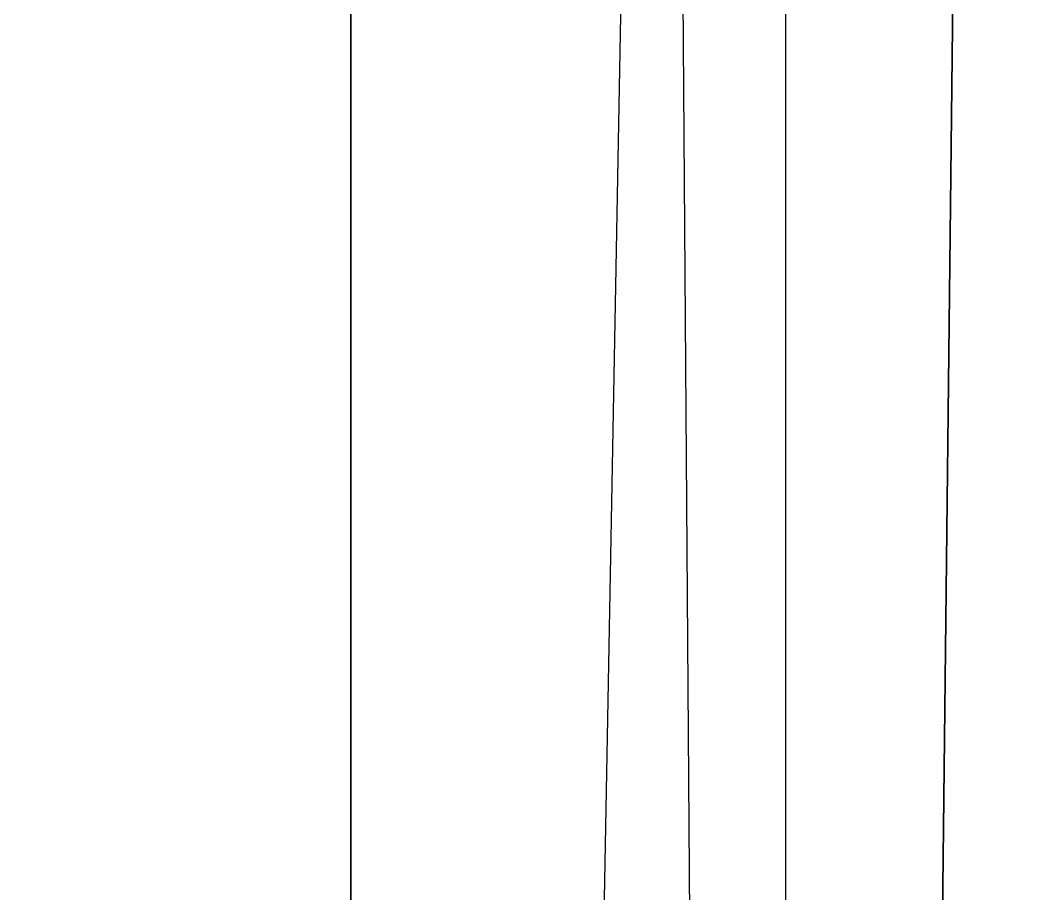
# Model space of a CAD drawing. Extents: x -3.3 to 26.7, y -2 to 14.5.
# Drawn here: x 18.6522 to 18.8212, y 0.2894 to 0.4351 of the extents above; entities that cross this region are included whole.
import ezdxf

# ---------------------------------------------------------------- set-up
doc = ezdxf.new("R2010")
doc.units = 0
doc.layers.add('UB3D', color=1, linetype='CONTINUOUS')

msp = doc.modelspace()

# ---------------------------------------------------------------- linework, layer by layer
at = {"layer": 'UB3D', "color": 254}
for points in [[(18.78, -2, -22.2918), (18.8976, 8.3, -22.2918), (18.7074, -2, -22.3918)], [(18.8976, 8.3, -22.2918), (18.7074, -2, -22.3918), (18.7074, 8.3, -22.3918)], [(18.7074, -2, -22.3918), (18.7074, 8.3, -22.3918), (18.7074, -2, -22.5154)], [(18.7074, 8.3, -22.3918), (18.7074, -2, -22.5154), (18.7074, 8.3, -22.5154)], [(18.7074, -2, -22.5154), (18.7074, 8.3, -22.5154), (18.78, -2, -22.6154)], [(18.7074, 8.3, -22.5154), (18.78, -2, -22.6154), (18.78, 8.3, -22.6154)], [(18.8976, -2, -22.2536), (18.8976, 8.3, -22.2536), (18.78, -2, -22.2918)], [(18.8976, 8.3, -22.2536), (18.78, -2, -22.2918), (18.8976, 8.3, -22.2918)], [(18.78, -2, -22.6154), (18.78, 8.3, -22.6154), (18.8976, -2, -22.6536)], [(18.78, 8.3, -22.6154), (18.8976, -2, -22.6536), (18.8976, 8.3, -22.6536)]]:
    msp.add_3dface(points, dxfattribs=at)
at = {"layer": 'UB3D', "color": 94}
for points in [[(-3.302, 0.5, -28.702), (26.698, 0.5, -28.702), (26.698, -0.5, -28.702), (-3.302, -0.5, -28.702)], [(26.698, 0.5, 1.298), (-3.302, 0.5, 1.298), (-3.302, -0.5, 1.298), (26.698, -0.5, 1.298)]]:
    msp.add_3dface(points, dxfattribs=at)

doc.saveas('drawing.dxf')
